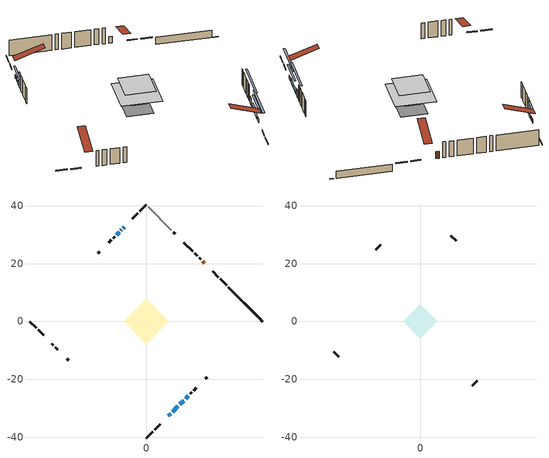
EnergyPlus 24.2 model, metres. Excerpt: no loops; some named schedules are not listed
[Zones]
conditioned space
 floor othersidecoefficients (Floor1 construction): -2.95,0 0,2.95 2.95,0 0,-2.95 z1.31
 floor adiabatic (AdiabaticFloorConstruction): -7.87,0 0,7.87 7.87,0 0,-7.87 z3.75
 floor foundation (Slab1 construction): -5.16,0 0,5.16 5.16,0 0,-5.16 z-0.98
 wall outside (RimJoist1 construction): 0,-40.31 2.22,-38.09 / -40.31,0 -38.09,-2.22 / 0,40.31 -2.22,38.09 / 27.8,12.51 25.58,14.73 z1.31:1.61
 wall outside (RimJoist2 construction): 2.88,-37.44 4.83,-35.48 / -37.44,-2.88 -35.48,-4.83 / -2.88,37.44 -4.83,35.48 / 24.92,15.39 22.97,17.35 z1.31:1.61
 wall outside (AdiabaticWallConstruction 1): 20.13,20.18 19.47,20.85 z1.31:3.34
 wall outside (AdiabaticWallConstruction): -7.67,32.64 -7.97,32.34 / -8.62,31.69 -8.76,31.56 z1.31:2.53; 7.67,-32.64 8.43,-31.89 z1.31:2.38; 9.08,-31.23 10.95,-29.36 z1.31:2.63; -9.41,30.9 -10.28,30.04 z1.31:2.23; 11.61,-28.71 12.98,-27.34 z1.31:2.28; 13.63,-26.68 14.6,-25.71 z1.31:3.39
 wall outside (Wall1 construction): 15.26,-25.06 15.76,-24.55 / -32.64,-7.67 -32.13,-8.18 / -10.93,29.38 -11.44,28.88 / 18.81,21.5 18.3,22.01 z1.31:6.19
 wall outside (Wall2 construction): 16.42,-23.89 17.34,-22.98 / -31.48,-8.84 -30.56,-9.75 / -12.1,28.22 -13.01,27.3 / 17.65,22.67 16.73,23.58 z1.31:6.19
 wall outside (Wall5 construction): 20.43,-19.88 21.04,-19.27 / -27.47,-12.85 -26.85,-13.46 / -16.1,24.21 -16.72,23.6 / 9.96,30.35 9.35,30.97 z1.31:6.19
 wall foundation (FoundationWall1 construction): 28.46,11.85,-0.98 28.46,11.85,1.31 39.02,1.29,1.31 39.02,1.29,-0.88 40.31,0,-0.88 40.31,0,-0.98
 wall othersidecoefficients (Wall3 construction): 16.07,24.24 13.05,27.26 z1.31:6.19
 wall adiabatic (Wall6 construction): 8.69,31.62 0.66,39.66 z1.31:6.19
 window (WindowConstruction 3): -7.67,32.64 -7.97,32.34 z1.31:2.53
 window (WindowConstruction 6): 7.67,-32.64 8.43,-31.89 z1.31:2.38
 window (WindowConstruction 4): -8.63,31.69 -8.76,31.56 z1.31:2.53
 window (WindowConstruction): 9.08,-31.23 10.95,-29.36 z1.31:2.63
 window (WindowConstruction 1): -9.41,30.9 -10.28,30.04 z1.31:2.22
 window (WindowConstruction 2): 11.61,-28.71 12.97,-27.34 z1.31:2.28
 window (WindowConstruction 5): 13.63,-26.68 14.6,-25.71 z1.31:3.39
 door (Door): 20.13,20.18 19.47,20.85 z1.31:3.34
 ceiling adiabatic (AdiabaticFloorConstruction): 0,-7.87 7.87,0 0,7.87 -7.87,0 z3.75
attic - vented
 floor to conditioned space (Floor2 construction Reversed): -5.94,0 0,5.94 5.94,0 0,-5.94 z6.19
 wall outside (Wall4 construction): 17.99,-22.32 19.77,-20.54 / -29.9,-10.41 -28.13,-12.19 / -13.67,26.64 -15.45,24.87 / 12.4,27.92 10.62,29.7 z1.31:6.19
 roof outside (Roof1 construction): 7.02,-33.3,6.19 1.23,-27.51,8.91 -0.3,-29.04,8.91 5.49,-34.82,6.19; -33.3,-7.02,6.19 -27.51,-1.23,8.91 -29.04,0.3,8.91 -34.82,-5.49,6.19; -7.02,33.3,6.19 -1.23,27.51,8.91 0.3,29.04,8.91 -5.49,34.82,6.19; 20.79,19.53,6.19 15,13.74,8.91 16.52,12.21,8.91 22.31,18,6.19
shading: 12.02,-28.29 4.08,-36.23 4.37,-36.52 12.31,-28.58 z7.46; 12.82,-27.5 7.22,-33.1 7.51,-33.39 13.11,-27.79 z5.27; -12.14,28.17 -7.55,32.77 -7.84,33.06 -12.43,28.46 z4.86; 13.12,-27.2 11.47,-28.85 11.76,-29.14 13.41,-27.49 z2.48; 18.19,-22.12 10.04,-30.28 10.33,-30.57 18.49,-22.41 z8.47
[Building]
Building 1: Terrain=Suburbs
[Site:Location]
Toronto City Centre_ON: Latitude {deg}=43.63; Longitude {deg}=-79.39; Time Zone {hr}=-5; Elevation {m}=77; Keep Site Location Information=Yes
[Site:GroundTemperature:Shallow]
5.01852, 3.26908, 3.12898, 3.95918, 7.29196, 10.6092, 13.4851, 15.3069, 15.4617, 13.9799, 11.1774, 7.9619
[Site:WaterMainsTemperature]
Calculation Method=Schedule; Temperature Schedule=mains temperature schedule
[Material] Roughness=Rough; Thermal Absorptance=0.9
Name | Thickness {m} | Conductivity {W/m-K} | Density {kg/m3} | Specific Heat {J/kg-K} | Solar Absorptance | Visible Absorptance
asphalt or fiberglass shingles | 0.00635 | 0.162714 | 1121.4 | 1465.45 | 0.4 | 0.4
ceiling loosefill ins | 0.169333 | 0.0480833 | 16.02 | 1046.75 | 0.7 | 0.7
ceiling stud and cavity | 0.1397 | 0.100938 | 65.682 | 1177.47 | 0.7 | 0.7
concrete 4.0 in. | 0.1016 | 1.803125 | 2242.8 | 837.4 | 0.7 | 0.7
concrete 8.0 in. | 0.2032 | 1.803125 | 2242.8 | 837.4 | 0.7 | 0.7
door material | 0.04445 | 0.053851 | 512.64 | 1214.23 | 0.7 | 0.7
exterior vertical ins | 0.0413154 | 0.029427 | 32.04 | 1214.23 | 0.7 | 0.7
floor covering | 0.0127 | 0.0433444 | 54.468 | 1339.84 | 0.6 | 0.6
floor rigid ins; rim joist rigid ins | 0.051816 | 0.029427 | 32.04 | 1214.23 | 0.7 | 0.7
floor rigid ins 1; wall rigid ins | 0.512978 | 0.029427 | 32.04 | 1214.23 | 0.7 | 0.7
floor stud and cavity | 0.1397 | 0.0805541 | 92.3553 | 1139.71 | 0.7 | 0.7
floor stud and cavity 1 | 0.1397 | 1.75129 | 37.0049 | 1207.88 | 0.7 | 0.7
furniture material conditioned space 1 | 0.1524 | 0.115458 | 640.8 | 1214.23 | 0.6 | 0.6
gypsum board | 0.0127 | 0.160291 | 801 | 837.4 | 0.6 | 0.6
gypsum board 1 | 0.0127 | 0.160291 | 801 | 837.4 | 0.7 | 0.7
osb sheathing 0.5 in. | 0.0127 | 0.115458 | 512.64 | 1214.23 | 0.7 | 0.7
osb sheathing 0.5 in. 1 | 0.0127 | 0.115458 | 512.64 | 1214.23 | 0.4 | 0.4
osb sheathing 0.75 in. | 0.01905 | 0.115458 | 512.64 | 1214.23 | 0.7 | 0.7
osb sheathing 2.0 in. | 0.0508 | 0.115458 | 512.64 | 1214.23 | 0.7 | 0.7
rim joist stud and cavity | 0.0508 | 0.0453203 | 125.044 | 1163.47 | 0.6 | 0.6
rim joist stud and cavity 1 | 0.0508 | 0.0349451 | 125.044 | 1163.47 | 0.6 | 0.6
wall stud and cavity | 0.1397 | 0.0899529 | 139.0536 | 1170.24 | 0.7 | 0.7
wall stud and cavity 1 | 0.1397 | 0.100302 | 139.0536 | 1170.24 | 0.7 | 0.7
wall stud and cavity 2 | 0.1397 | 0.0810778 | 139.0536 | 1170.24 | 0.7 | 0.7
wall stud and cavity 3 | 0.0889 | 6.1454 | 50.32683 | 1063.81 | 0.6 | 0.6
wall stud and cavity 4 | 0.1397 | 0.0896712 | 139.0536 | 1170.24 | 0.7 | 0.7
wall stud and cavity 5 | 0.1397 | 0.0897956 | 139.0536 | 1170.24 | 0.7 | 0.7
wall stud and cavity 6 | 0.0889 | 0.380278 | 52.3479 | 1209.89 | 0.7 | 0.7
wall stud and cavity 7 | 0.0889 | 0.391764 | 83.0341 | 1211.67 | 0.7 | 0.7
wood siding | 0.0254 | 0.102417 | 544.68 | 1172.36 | 0.4 | 0.4
wood siding 1 | 0.00254 | 0.102417 | 544.68 | 1172.36 | 0.4 | 0.4
wood siding 2; wood siding 3; wood siding 4 | 0.0254 | 0.102417 | 544.68 | 1172.36 | 0.7 | 0.7
[WindowMaterial:SimpleGlazingSystem]
Name | U-Factor {W/m2-K} | Solar Heat Gain Coefficient
WindowMaterial | 2.03102 | 0.54
WindowMaterial 1 | 2.18546 | 0.43
WindowMaterial 2 | 2.11562 | 0.48
WindowMaterial 3 | 2.986628 | 0.6
WindowMaterial 4 | 3.07009 | 0.35
WindowMaterial 5 | 2.26325 | 0.54
WindowMaterial 6 | 2.086665 | 0.5
[Construction]
AdiabaticFloorConstruction: floor stud and cavity 1, floor rigid ins 1, osb sheathing 0.75 in., floor covering
AdiabaticWallConstruction: wood siding 3, wall rigid ins, wall stud and cavity 6, gypsum board
AdiabaticWallConstruction 1: wood siding 4, wall rigid ins, wall stud and cavity 6, gypsum board
Door: door material
Floor1 construction: floor stud and cavity, floor rigid ins, osb sheathing 0.75 in., floor covering
Floor2 construction Reversed: gypsum board, ceiling stud and cavity, ceiling loosefill ins
FoundationWall1 construction: concrete 8.0 in., gypsum board 1
furniture construction conditioned space 1: furniture material conditioned space 1
PartitionWallConstruction: gypsum board, wall stud and cavity 7, gypsum board
RimJoist1 construction: wood siding 2, osb sheathing 2.0 in., rim joist stud and cavity
RimJoist2 construction: wood siding 2, rim joist rigid ins, osb sheathing 2.0 in., rim joist stud and cavity 1
Roof1 construction: asphalt or fiberglass shingles
Slab1 construction: concrete 4.0 in.
Wall1 construction: wood siding, osb sheathing 0.5 in., wall stud and cavity, gypsum board
Wall2 construction: wood siding, osb sheathing 0.5 in., wall stud and cavity 1, gypsum board
Wall3 construction: osb sheathing 0.5 in. 1, wall stud and cavity 2, gypsum board
Wall4 construction: wood siding 1, wall stud and cavity 3
Wall5 construction: wood siding, osb sheathing 0.5 in., wall stud and cavity 4, gypsum board
Wall6 construction: osb sheathing 0.5 in. 1, wall stud and cavity 5, gypsum board
WindowConstruction: WindowMaterial
WindowConstruction 1: WindowMaterial 1
WindowConstruction 2: WindowMaterial 2
WindowConstruction 3: WindowMaterial 3
WindowConstruction 4: WindowMaterial 4
WindowConstruction 5: WindowMaterial 5
WindowConstruction 6: WindowMaterial 6
[Zone] Multiplier=1; Part of Total Floor Area=Yes
Name | Volume {m3}
attic - vented | 31.2715
conditioned space | 450.6
[Space]
Name | Zone | Volume {m3}
attic - vented 1 | attic - vented | 31.2715
conditioned space 1 | conditioned space | 450.6
[ZoneInfiltration:EffectiveLeakageArea]
infil attic - vented 1: Zone or Space=attic - vented 1; Schedule=Always On Discrete; Effective Air Leakage Area {cm2}=2973.05; Stack Coefficient=0.000528836; Wind Coefficient=1.55375e-05
[ZoneMixing]
whole house fan mix: Zone or Space=attic - vented; Schedule=Always On Continuous; Design Flow Rate Calculation Method=Flow/Zone; Design Flow Rate {m3/s}=0; Source Zone or Space=conditioned space
[SurfaceProperty:OtherSideCoefficients]
other non-freezing space: Combined Convective/Radiative Film Coefficient {W/m2-K}=8.35; Constant Temperature Coefficient=1; External Dry-Bulb Temperature Coefficient=0; Ground Temperature Coefficient=0; Wind Speed Coefficient=0; Zone Air Temperature Coefficient=0; Constant Temperature Schedule=other non-freezing space; Previous Other Side Temperature Coefficient=0
[SurfaceProperty:ExposedFoundationPerimeter]
Slab1: Exposed Perimeter Calculation Method=TotalExposedPerimeter; Total Exposed Perimeter {m}=16.764
[InternalMass] Zone or ZoneList=conditioned space; Space or SpaceList=conditioned space 1
Name | Construction | Surface Area {m2}
furniture mass conditioned space 1 | furniture construction conditioned space 1 | 77.76
partition wall mass | PartitionWallConstruction | 194.4
[Lights]
interior lighting: Zone or ZoneList or Space or SpaceList=conditioned space 1; Schedule=interior lighting schedule; Design Level Calculation Method=LightingLevel; Lighting Level {W}=343.2; Return Air Fraction=0; Fraction Radiant=0.6; Fraction Visible=0.2; Fraction Replaceable=1
[People]
occupants: Zone or ZoneList or Space or SpaceList=conditioned space 1; Number of People Schedule=occupants schedule; Number of People Calculation Method=People; Number of People=3; Fraction Radiant=0.314171; Sensible Heat Fraction=0.56303; Activity Level Schedule=occupants activity schedule; Carbon Dioxide Generation Rate {m3/s-W}=0; Enable ASHRAE 55 Comfort Warnings=No; Mean Radiant Temperature Calculation Type=EnclosureAveraged
[ElectricEquipment] Zone or ZoneList or Space or SpaceList=conditioned space 1; Design Level Calculation Method=EquipmentLevel
Name | Schedule | Design Level {W} | Fraction Latent | Fraction Radiant | Fraction Lost
clothes dryer | clothes dryer schedule | 140.772 | 0.015 | 0.081 | 0.85
clothes washer | clothes washer schedule | 32.1985 | 0.03 | 0.162 | 0.7
cooking range | cooking range schedule | 208.969 | 0.08 | 0.432 | 0.2
dishwasher | dishwasher schedule | 66.8632 | 0.3 | 0.18 | 0.4
fridge | fridge schedule | 72.9452 | 0 | 0.6 | 0
mech vent house fan | mech vent house fan schedule | 2.69 | 0 | 0 | 1
mech vent house fan cfis | mech vent house fan cfis schedule | 0 | 0 | 0 | 0
misc plug loads | misc plug loads schedule | 494.7 | 0.045 | 0.513 | 0.1
whole house fan | Always On Discrete | 0 | 0 | 0 | 1
[OtherEquipment] Zone or ZoneList or Space or SpaceList=conditioned space 1; Design Level Calculation Method=EquipmentLevel
Name | Fuel Type | Schedule | Design Level {W} | Fraction Latent | Fraction Radiant | Fraction Lost
clothes dryer 1 | Electricity | clothes dryer schedule | 0 | 0.015 | 0.081 | 0.85
cooking range 1 | Electricity | cooking range schedule | 0 | 0.08 | 0.432 | 0.2
general water use latent | None | general water use schedule | 59.3978 | 1 | 0 | 0
general water use sensible | None | general water use schedule | -58.539 | 0 | 0.6 | 0
mech vent house fan latent load | None | Always On Discrete | 0 | 1 | 0 | 0
mech vent house fan sensible load | None | Always On Discrete | 0 | 0 | 0 | 0
water heater energy adjustment1 | NaturalGas | Always On Discrete | 0.01 | 0 | 0 | 1
[ZoneInfiltration:DesignFlowRate] Zone or ZoneList or Space or SpaceList=conditioned space 1; Schedule=Always On Discrete; Design Flow Rate Calculation Method=Flow/Zone; Design Flow Rate {m3/s}=0
infil flow; natural vent flow; whole house fan flow
[Foundation:Kiva]
Foundation Kiva 1: Initial Indoor Air Temperature {C}=18; Wall Height Above Grade {m}=1.31; Wall Depth Below Slab {m}=0.2032; Custom Block Material Name 1=exterior vertical ins; Custom Block Depth 1 {m}=2.28999; Custom Block X Position 1 {m}=0.2159; Custom Block Z Position 1 {m}=0
[Foundation:Kiva:Settings]
Soil Conductivity {W/m-K}=0.849921; Soil Density {kg/m3}=1842.3; Soil Specific Heat {J/kg-K}=418.7; Ground Solar Absorptivity=0.9; Ground Thermal Absorptivity=0.9; Ground Surface Roughness {m}=0.03; Far-Field Width {m}=40; Deep-Ground Boundary Condition=ZeroFlux; Deep-Ground Depth {m}=40; Minimum Cell Dimension {m}=0.2; Maximum Cell Growth Coefficient=3; Simulation Timestep=Timestep
[Exterior:Lights]
exterior lighting: Schedule=exterior lighting schedule; Design Level {W}=75.6
[Schedule:Constant]
Name | Hourly Value
Always On Continuous; mech vent house fan schedule; mech vent house fan cfis schedule; Always On Discrete | 1
other non-freezing space; fridge schedule | 0
occupants activity schedule | 117.228
[Schedule:Week:Daily]
interior lighting schedule Week Rule - Jan1-Jan27: interior lighting schedule day, interior lighting schedule day, interior lighting schedule day, interior lighting schedule day, interior lighting schedule day, interior lighting schedule day, interior lighting schedule day, interior lighting schedule default day, interior lighting schedule default day, interior lighting schedule default day, interior lighting schedule default day, interior lighting schedule default day
interior lighting schedule Week Rule - Jan28-Feb3: interior lighting schedule day, interior lighting schedule day, interior lighting schedule day, interior lighting schedule day, interior lighting schedule day 1, interior lighting schedule day 1, interior lighting schedule day 1, interior lighting schedule default day, interior lighting schedule default day, interior lighting schedule default day, interior lighting schedule default day, interior lighting schedule default day
interior lighting schedule Week Rule - Feb4-Feb24: interior lighting schedule day 1, interior lighting schedule day 1, interior lighting schedule day 1, interior lighting schedule day 1, interior lighting schedule day 1, interior lighting schedule day 1, interior lighting schedule day 1, interior lighting schedule default day, interior lighting schedule default day, interior lighting schedule default day, interior lighting schedule default day, interior lighting schedule default day
interior lighting schedule Week Rule - Feb25-Mar3: interior lighting schedule day 1, interior lighting schedule day 1, interior lighting schedule day 1, interior lighting schedule day 1, interior lighting schedule day 2, interior lighting schedule day 2, interior lighting schedule day 2, interior lighting schedule default day, interior lighting schedule default day, interior lighting schedule default day, interior lighting schedule default day, interior lighting schedule default day
interior lighting schedule Week Rule - Mar4-Mar31: interior lighting schedule day 2, interior lighting schedule day 2, interior lighting schedule day 2, interior lighting schedule day 2, interior lighting schedule day 2, interior lighting schedule day 2, interior lighting schedule day 2, interior lighting schedule default day, interior lighting schedule default day, interior lighting schedule default day, interior lighting schedule default day, interior lighting schedule default day
interior lighting schedule Week Rule - Apr1-Apr28: interior lighting schedule day 3, interior lighting schedule day 3, interior lighting schedule day 3, interior lighting schedule day 3, interior lighting schedule day 3, interior lighting schedule day 3, interior lighting schedule day 3, interior lighting schedule default day, interior lighting schedule default day, interior lighting schedule default day, interior lighting schedule default day, interior lighting schedule default day
interior lighting schedule Week Rule - Apr29-May5: interior lighting schedule day 3, interior lighting schedule day 3, interior lighting schedule day 4, interior lighting schedule day 4, interior lighting schedule day 4, interior lighting schedule day 4, interior lighting schedule day 4, interior lighting schedule default day, interior lighting schedule default day, interior lighting schedule default day, interior lighting schedule default day, interior lighting schedule default day
interior lighting schedule Week Rule - May6-May26: interior lighting schedule day 4, interior lighting schedule day 4, interior lighting schedule day 4, interior lighting schedule day 4, interior lighting schedule day 4, interior lighting schedule day 4, interior lighting schedule day 4, interior lighting schedule default day, interior lighting schedule default day, interior lighting schedule default day, interior lighting schedule default day, interior lighting schedule default day
interior lighting schedule Week Rule - May27-Jun2: interior lighting schedule day 4, interior lighting schedule day 4, interior lighting schedule day 4, interior lighting schedule day 4, interior lighting schedule day 4, interior lighting schedule day 5, interior lighting schedule day 5, interior lighting schedule default day, interior lighting schedule default day, interior lighting schedule default day, interior lighting schedule default day, interior lighting schedule default day
interior lighting schedule Week Rule - Jun3-Jun30: interior lighting schedule day 5, interior lighting schedule day 5, interior lighting schedule day 5, interior lighting schedule day 5, interior lighting schedule day 5, interior lighting schedule day 5, interior lighting schedule day 5, interior lighting schedule default day, interior lighting schedule default day, interior lighting schedule default day, interior lighting schedule default day, interior lighting schedule default day
interior lighting schedule Week Rule - Jul1-Jul28: interior lighting schedule day 6, interior lighting schedule day 6, interior lighting schedule day 6, interior lighting schedule day 6, interior lighting schedule day 6, interior lighting schedule day 6, interior lighting schedule day 6, interior lighting schedule default day, interior lighting schedule default day, interior lighting schedule default day, interior lighting schedule default day, interior lighting schedule default day
interior lighting schedule Week Rule - Jul29-Aug4: interior lighting schedule day 6, interior lighting schedule day 6, interior lighting schedule day 6, interior lighting schedule day 7, interior lighting schedule day 7, interior lighting schedule day 7, interior lighting schedule day 7, interior lighting schedule default day, interior lighting schedule default day, interior lighting schedule default day, interior lighting schedule default day, interior lighting schedule default day
interior lighting schedule Week Rule - Aug5-Aug25: interior lighting schedule day 7, interior lighting schedule day 7, interior lighting schedule day 7, interior lighting schedule day 7, interior lighting schedule day 7, interior lighting schedule day 7, interior lighting schedule day 7, interior lighting schedule default day, interior lighting schedule default day, interior lighting schedule default day, interior lighting schedule default day, interior lighting schedule default day
interior lighting schedule Week Rule - Aug26-Sep1: interior lighting schedule day 7, interior lighting schedule day 7, interior lighting schedule day 7, interior lighting schedule day 7, interior lighting schedule day 7, interior lighting schedule day 7, interior lighting schedule day 8, interior lighting schedule default day, interior lighting schedule default day, interior lighting schedule default day, interior lighting schedule default day, interior lighting schedule default day
interior lighting schedule Week Rule - Sep2-Sep29: interior lighting schedule day 8, interior lighting schedule day 8, interior lighting schedule day 8, interior lighting schedule day 8, interior lighting schedule day 8, interior lighting schedule day 8, interior lighting schedule day 8, interior lighting schedule default day, interior lighting schedule default day, interior lighting schedule default day, interior lighting schedule default day, interior lighting schedule default day
interior lighting schedule Week Rule - Sep30-Oct6: interior lighting schedule day 8, interior lighting schedule day 9, interior lighting schedule day 9, interior lighting schedule day 9, interior lighting schedule day 9, interior lighting schedule day 9, interior lighting schedule day 9, interior lighting schedule default day, interior lighting schedule default day, interior lighting schedule default day, interior lighting schedule default day, interior lighting schedule default day
interior lighting schedule Week Rule - Oct7-Oct27: interior lighting schedule day 9, interior lighting schedule day 9, interior lighting schedule day 9, interior lighting schedule day 9, interior lighting schedule day 9, interior lighting schedule day 9, interior lighting schedule day 9, interior lighting schedule default day, interior lighting schedule default day, interior lighting schedule default day, interior lighting schedule default day, interior lighting schedule default day
interior lighting schedule Week Rule - Oct28-Nov3: interior lighting schedule day 9, interior lighting schedule day 9, interior lighting schedule day 9, interior lighting schedule day 9, interior lighting schedule day 10, interior lighting schedule day 10, interior lighting schedule day 10, interior lighting schedule default day, interior lighting schedule default day, interior lighting schedule default day, interior lighting schedule default day, interior lighting schedule default day
interior lighting schedule Week Rule - Nov4-Nov24: interior lighting schedule day 10, interior lighting schedule day 10, interior lighting schedule day 10, interior lighting schedule day 10, interior lighting schedule day 10, interior lighting schedule day 10, interior lighting schedule day 10, interior lighting schedule default day, interior lighting schedule default day, interior lighting schedule default day, interior lighting schedule default day, interior lighting schedule default day
interior lighting schedule Week Rule - Nov25-Dec1: interior lighting schedule day 10, interior lighting schedule day 10, interior lighting schedule day 10, interior lighting schedule day 10, interior lighting schedule day 10, interior lighting schedule day 10, interior lighting schedule day 11, interior lighting schedule default day, interior lighting schedule default day, interior lighting schedule default day, interior lighting schedule default day, interior lighting schedule default day
interior lighting schedule Week Rule - Dec2-Dec31: interior lighting schedule day 11, interior lighting schedule day 11, interior lighting schedule day 11, interior lighting schedule day 11, interior lighting schedule day 11, interior lighting schedule day 11, interior lighting schedule day 11, interior lighting schedule default day, interior lighting schedule default day, interior lighting schedule default day, interior lighting schedule default day, interior lighting schedule default day
occupants schedule Week Rule - Jan1-Dec31: occupants schedule day, occupants schedule day, occupants schedule day, occupants schedule day, occupants schedule day, occupants schedule day, occupants schedule day, occupants schedule default day, occupants schedule default day, occupants schedule default day, occupants schedule default day, occupants schedule default day
clothes dryer schedule Week Rule - Jan1-Dec31: clothes dryer schedule day, clothes dryer schedule day, clothes dryer schedule day, clothes dryer schedule day, clothes dryer schedule day, clothes dryer schedule day, clothes dryer schedule day, clothes dryer schedule default day, clothes dryer schedule default day, clothes dryer schedule default day, clothes dryer schedule default day, clothes dryer schedule default day
clothes washer schedule Week Rule - Jan1-Dec31: clothes washer schedule day, clothes washer schedule day, clothes washer schedule day, clothes washer schedule day, clothes washer schedule day, clothes washer schedule day, clothes washer schedule day, clothes washer schedule default day, clothes washer schedule default day, clothes washer schedule default day, clothes washer schedule default day, clothes washer schedule default day
cooking range schedule Week Rule - Jan1-Dec31: cooking range schedule day, cooking range schedule day, cooking range schedule day, cooking range schedule day, cooking range schedule day, cooking range schedule day, cooking range schedule day, cooking range schedule default day, cooking range schedule default day, cooking range schedule default day, cooking range schedule default day, cooking range schedule default day
dishwasher schedule Week Rule - Jan1-Dec31: dishwasher schedule day, dishwasher schedule day, dishwasher schedule day, dishwasher schedule day, dishwasher schedule day, dishwasher schedule day, dishwasher schedule day, dishwasher schedule default day, dishwasher schedule default day, dishwasher schedule default day, dishwasher schedule default day, dishwasher schedule default day
misc plug loads schedule Week Rule - Jan1-Dec31: misc plug loads schedule day, misc plug loads schedule day, misc plug loads schedule day, misc plug loads schedule day, misc plug loads schedule day, misc plug loads schedule day, misc plug loads schedule day, misc plug loads schedule default day, misc plug loads schedule default day, misc plug loads schedule default day, misc plug loads schedule default day, misc plug loads schedule default day
general water use schedule Week Rule - Jan1-Dec31: general water use schedule day, general water use schedule day, general water use schedule day, general water use schedule day, general water use schedule day, general water use schedule day, general water use schedule day, general water use schedule default day, general water use schedule default day, general water use schedule default day, general water use schedule default day, general water use schedule default day
exterior lighting schedule Week Rule - Jan1-Jan27: exterior lighting schedule day, exterior lighting schedule day, exterior lighting schedule day, exterior lighting schedule day, exterior lighting schedule day, exterior lighting schedule day, exterior lighting schedule day, exterior lighting schedule default day, exterior lighting schedule default day, exterior lighting schedule default day, exterior lighting schedule default day, exterior lighting schedule default day
exterior lighting schedule Week Rule - Jan28-Feb3: exterior lighting schedule day, exterior lighting schedule day, exterior lighting schedule day, exterior lighting schedule day, exterior lighting schedule day 1, exterior lighting schedule day 1, exterior lighting schedule day 1, exterior lighting schedule default day, exterior lighting schedule default day, exterior lighting schedule default day, exterior lighting schedule default day, exterior lighting schedule default day
exterior lighting schedule Week Rule - Feb4-Feb24: exterior lighting schedule day 1, exterior lighting schedule day 1, exterior lighting schedule day 1, exterior lighting schedule day 1, exterior lighting schedule day 1, exterior lighting schedule day 1, exterior lighting schedule day 1, exterior lighting schedule default day, exterior lighting schedule default day, exterior lighting schedule default day, exterior lighting schedule default day, exterior lighting schedule default day
exterior lighting schedule Week Rule - Feb25-Mar3: exterior lighting schedule day 1, exterior lighting schedule day 1, exterior lighting schedule day 1, exterior lighting schedule day 1, exterior lighting schedule day 2, exterior lighting schedule day 2, exterior lighting schedule day 2, exterior lighting schedule default day, exterior lighting schedule default day, exterior lighting schedule default day, exterior lighting schedule default day, exterior lighting schedule default day
exterior lighting schedule Week Rule - Mar4-Mar31: exterior lighting schedule day 2, exterior lighting schedule day 2, exterior lighting schedule day 2, exterior lighting schedule day 2, exterior lighting schedule day 2, exterior lighting schedule day 2, exterior lighting schedule day 2, exterior lighting schedule default day, exterior lighting schedule default day, exterior lighting schedule default day, exterior lighting schedule default day, exterior lighting schedule default day
exterior lighting schedule Week Rule - Apr1-Apr28: exterior lighting schedule day 3, exterior lighting schedule day 3, exterior lighting schedule day 3, exterior lighting schedule day 3, exterior lighting schedule day 3, exterior lighting schedule day 3, exterior lighting schedule day 3, exterior lighting schedule default day, exterior lighting schedule default day, exterior lighting schedule default day, exterior lighting schedule default day, exterior lighting schedule default day
exterior lighting schedule Week Rule - Apr29-May5: exterior lighting schedule day 3, exterior lighting schedule day 3, exterior lighting schedule day 4, exterior lighting schedule day 4, exterior lighting schedule day 4, exterior lighting schedule day 4, exterior lighting schedule day 4, exterior lighting schedule default day, exterior lighting schedule default day, exterior lighting schedule default day, exterior lighting schedule default day, exterior lighting schedule default day
exterior lighting schedule Week Rule - May6-May26: exterior lighting schedule day 4, exterior lighting schedule day 4, exterior lighting schedule day 4, exterior lighting schedule day 4, exterior lighting schedule day 4, exterior lighting schedule day 4, exterior lighting schedule day 4, exterior lighting schedule default day, exterior lighting schedule default day, exterior lighting schedule default day, exterior lighting schedule default day, exterior lighting schedule default day
exterior lighting schedule Week Rule - May27-Jun2: exterior lighting schedule day 4, exterior lighting schedule day 4, exterior lighting schedule day 4, exterior lighting schedule day 4, exterior lighting schedule day 4, exterior lighting schedule day 5, exterior lighting schedule day 5, exterior lighting schedule default day, exterior lighting schedule default day, exterior lighting schedule default day, exterior lighting schedule default day, exterior lighting schedule default day
exterior lighting schedule Week Rule - Jun3-Jun30: exterior lighting schedule day 5, exterior lighting schedule day 5, exterior lighting schedule day 5, exterior lighting schedule day 5, exterior lighting schedule day 5, exterior lighting schedule day 5, exterior lighting schedule day 5, exterior lighting schedule default day, exterior lighting schedule default day, exterior lighting schedule default day, exterior lighting schedule default day, exterior lighting schedule default day
exterior lighting schedule Week Rule - Jul1-Jul28: exterior lighting schedule day 6, exterior lighting schedule day 6, exterior lighting schedule day 6, exterior lighting schedule day 6, exterior lighting schedule day 6, exterior lighting schedule day 6, exterior lighting schedule day 6, exterior lighting schedule default day, exterior lighting schedule default day, exterior lighting schedule default day, exterior lighting schedule default day, exterior lighting schedule default day
exterior lighting schedule Week Rule - Jul29-Aug4: exterior lighting schedule day 6, exterior lighting schedule day 6, exterior lighting schedule day 6, exterior lighting schedule day 7, exterior lighting schedule day 7, exterior lighting schedule day 7, exterior lighting schedule day 7, exterior lighting schedule default day, exterior lighting schedule default day, exterior lighting schedule default day, exterior lighting schedule default day, exterior lighting schedule default day
exterior lighting schedule Week Rule - Aug5-Aug25: exterior lighting schedule day 7, exterior lighting schedule day 7, exterior lighting schedule day 7, exterior lighting schedule day 7, exterior lighting schedule day 7, exterior lighting schedule day 7, exterior lighting schedule day 7, exterior lighting schedule default day, exterior lighting schedule default day, exterior lighting schedule default day, exterior lighting schedule default day, exterior lighting schedule default day
exterior lighting schedule Week Rule - Aug26-Sep1: exterior lighting schedule day 7, exterior lighting schedule day 7, exterior lighting schedule day 7, exterior lighting schedule day 7, exterior lighting schedule day 7, exterior lighting schedule day 7, exterior lighting schedule day 8, exterior lighting schedule default day, exterior lighting schedule default day, exterior lighting schedule default day, exterior lighting schedule default day, exterior lighting schedule default day
exterior lighting schedule Week Rule - Sep2-Sep29: exterior lighting schedule day 8, exterior lighting schedule day 8, exterior lighting schedule day 8, exterior lighting schedule day 8, exterior lighting schedule day 8, exterior lighting schedule day 8, exterior lighting schedule day 8, exterior lighting schedule default day, exterior lighting schedule default day, exterior lighting schedule default day, exterior lighting schedule default day, exterior lighting schedule default day
exterior lighting schedule Week Rule - Sep30-Oct6: exterior lighting schedule day 8, exterior lighting schedule day 9, exterior lighting schedule day 9, exterior lighting schedule day 9, exterior lighting schedule day 9, exterior lighting schedule day 9, exterior lighting schedule day 9, exterior lighting schedule default day, exterior lighting schedule default day, exterior lighting schedule default day, exterior lighting schedule default day, exterior lighting schedule default day
exterior lighting schedule Week Rule - Oct7-Oct27: exterior lighting schedule day 9, exterior lighting schedule day 9, exterior lighting schedule day 9, exterior lighting schedule day 9, exterior lighting schedule day 9, exterior lighting schedule day 9, exterior lighting schedule day 9, exterior lighting schedule default day, exterior lighting schedule default day, exterior lighting schedule default day, exterior lighting schedule default day, exterior lighting schedule default day
exterior lighting schedule Week Rule - Oct28-Nov3: exterior lighting schedule day 9, exterior lighting schedule day 9, exterior lighting schedule day 9, exterior lighting schedule day 9, exterior lighting schedule day 10, exterior lighting schedule day 10, exterior lighting schedule day 10, exterior lighting schedule default day, exterior lighting schedule default day, exterior lighting schedule default day, exterior lighting schedule default day, exterior lighting schedule default day
exterior lighting schedule Week Rule - Nov4-Nov24: exterior lighting schedule day 10, exterior lighting schedule day 10, exterior lighting schedule day 10, exterior lighting schedule day 10, exterior lighting schedule day 10, exterior lighting schedule day 10, exterior lighting schedule day 10, exterior lighting schedule default day, exterior lighting schedule default day, exterior lighting schedule default day, exterior lighting schedule default day, exterior lighting schedule default day
exterior lighting schedule Week Rule - Nov25-Dec1: exterior lighting schedule day 10, exterior lighting schedule day 10, exterior lighting schedule day 10, exterior lighting schedule day 10, exterior lighting schedule day 10, exterior lighting schedule day 10, exterior lighting schedule day 11, exterior lighting schedule default day, exterior lighting schedule default day, exterior lighting schedule default day, exterior lighting schedule default day, exterior lighting schedule default day
exterior lighting schedule Week Rule - Dec2-Dec31: exterior lighting schedule day 11, exterior lighting schedule day 11, exterior lighting schedule day 11, exterior lighting schedule day 11, exterior lighting schedule day 11, exterior lighting schedule day 11, exterior lighting schedule day 11, exterior lighting schedule default day, exterior lighting schedule default day, exterior lighting schedule default day, exterior lighting schedule default day, exterior lighting schedule default day
[Schedule:Year]
interior lighting schedule: interior lighting schedule Week Rule - Jan1-Jan27, 1, 1, 1, 27, interior lighting schedule Week Rule - Jan28-Feb3, 1, 28, 2, 3, interior lighting schedule Week Rule - Feb4-Feb24, 2, 4, 2, 24, interior lighting schedule Week Rule - Feb25-Mar3, 2, 25, 3, 3, interior lighting schedule Week Rule - Mar4-Mar31, 3, 4, 3, 31, interior lighting schedule Week Rule - Apr1-Apr28, 4, 1, 4, 28, interior lighting schedule Week Rule - Apr29-May5, 4, 29, 5, 5, interior lighting schedule Week Rule - May6-May26, 5, 6, 5, 26, interior lighting schedule Week Rule - May27-Jun2, 5, 27, 6, 2, interior lighting schedule Week Rule - Jun3-Jun30, 6, 3, 6, 30, interior lighting schedule Week Rule - Jul1-Jul28, 7, 1, 7, 28, interior lighting schedule Week Rule - Jul29-Aug4, 7, 29, 8, 4, interior lighting schedule Week Rule - Aug5-Aug25, 8, 5, 8, 25, interior lighting schedule Week Rule - Aug26-Sep1, 8, 26, 9, 1, interior lighting schedule Week Rule - Sep2-Sep29, 9, 2, 9, 29, interior lighting schedule Week Rule - Sep30-Oct6, 9, 30, 10, 6, interior lighting schedule Week Rule - Oct7-Oct27, 10, 7, 10, 27, interior lighting schedule Week Rule - Oct28-Nov3, 10, 28, 11, 3, interior lighting schedule Week Rule - Nov4-Nov24, 11, 4, 11, 24, interior lighting schedule Week Rule - Nov25-Dec1, 11, 25, 12, 1, interior lighting schedule Week Rule - Dec2-Dec31, 12, 2, 12, 31
occupants schedule: occupants schedule Week Rule - Jan1-Dec31, 1, 1, 12, 31
clothes dryer schedule: clothes dryer schedule Week Rule - Jan1-Dec31, 1, 1, 12, 31
clothes washer schedule: clothes washer schedule Week Rule - Jan1-Dec31, 1, 1, 12, 31
cooking range schedule: cooking range schedule Week Rule - Jan1-Dec31, 1, 1, 12, 31
dishwasher schedule: dishwasher schedule Week Rule - Jan1-Dec31, 1, 1, 12, 31
misc plug loads schedule: misc plug loads schedule Week Rule - Jan1-Dec31, 1, 1, 12, 31
general water use schedule: general water use schedule Week Rule - Jan1-Dec31, 1, 1, 12, 31
exterior lighting schedule: exterior lighting schedule Week Rule - Jan1-Jan27, 1, 1, 1, 27, exterior lighting schedule Week Rule - Jan28-Feb3, 1, 28, 2, 3, exterior lighting schedule Week Rule - Feb4-Feb24, 2, 4, 2, 24, exterior lighting schedule Week Rule - Feb25-Mar3, 2, 25, 3, 3, exterior lighting schedule Week Rule - Mar4-Mar31, 3, 4, 3, 31, exterior lighting schedule Week Rule - Apr1-Apr28, 4, 1, 4, 28, exterior lighting schedule Week Rule - Apr29-May5, 4, 29, 5, 5, exterior lighting schedule Week Rule - May6-May26, 5, 6, 5, 26, exterior lighting schedule Week Rule - May27-Jun2, 5, 27, 6, 2, exterior lighting schedule Week Rule - Jun3-Jun30, 6, 3, 6, 30, exterior lighting schedule Week Rule - Jul1-Jul28, 7, 1, 7, 28, exterior lighting schedule Week Rule - Jul29-Aug4, 7, 29, 8, 4, exterior lighting schedule Week Rule - Aug5-Aug25, 8, 5, 8, 25, exterior lighting schedule Week Rule - Aug26-Sep1, 8, 26, 9, 1, exterior lighting schedule Week Rule - Sep2-Sep29, 9, 2, 9, 29, exterior lighting schedule Week Rule - Sep30-Oct6, 9, 30, 10, 6, exterior lighting schedule Week Rule - Oct7-Oct27, 10, 7, 10, 27, exterior lighting schedule Week Rule - Oct28-Nov3, 10, 28, 11, 3, exterior lighting schedule Week Rule - Nov4-Nov24, 11, 4, 11, 24, exterior lighting schedule Week Rule - Nov25-Dec1, 11, 25, 12, 1, exterior lighting schedule Week Rule - Dec2-Dec31, 12, 2, 12, 31
[Schedule:Compact]
mains temperature schedule: Through: 01/01, For: AllDays, Until: 24:00, 8.80333, Through: 01/02, For: AllDays, Until: 24:00, 8.74333, Through: 01/03, For: AllDays, Until: 24:00, 8.68389, Through: 01/04, For: AllDays, Until: 24:00, 8.62611, Through: 01/05, For: AllDays, Until: 24:00, 8.56944, Through: 01/06, For: AllDays, Until: 24:00, 8.51389, Through: 01/07, For: AllDays, Until: 24:00, 8.45944, Through: 01/08, For: AllDays, Until: 24:00, 8.40611, Through: 01/09, For: AllDays, Until: 24:00, 8.35389, Through: 01/10, For: AllDays, Until: 24:00, 8.30278, Through: 01/11, For: AllDays, Until: 24:00, 8.25333, Through: 01/12, For: AllDays, Until: 24:00, 8.205, Through: 01/13, For: AllDays, Until: 24:00, 8.15778, Through: 01/14, For: AllDays, Until: 24:00, 8.11222, Through: 01/15, For: AllDays, Until: 24:00, 8.06778, Through: 01/16, For: AllDays, Until: 24:00, 8.02444, Through: 01/17, For: AllDays, Until: 24:00, 7.98222, Through: 01/18, For: AllDays, Until: 24:00, 7.94167, Through: 01/19, For: AllDays, Until: 24:00, 7.90222, Through: 01/20, For: AllDays, Until: 24:00, 7.86444, Through: 01/21, For: AllDays, Until: 24:00, 7.82778, Through: 01/22, For: AllDays, Until: 24:00, 7.79278, Through: 01/23, For: AllDays, Until: 24:00, 7.75889, Through: 01/24, For: AllDays, Until: 24:00, 7.72667, Through: 01/25, For: AllDays, Until: 24:00, 7.69556, Through: 01/26, For: AllDays, Until: 24:00, 7.66611, Through: 01/27, For: AllDays, Until: 24:00, 7.63778, Through: 01/28, For: AllDays, Until: 24:00, 7.61111, Through: 01/29, For: AllDays, Until: 24:00, 7.58556, Through: 01/30, For: AllDays, Until: 24:00, 7.56167, Through: 01/31, For: AllDays, Until: 24:00, 7.53944, Through: 02/01, For: AllDays, Until: 24:00, 7.51833, Through: 02/02, For: AllDays, Until: 24:00, 7.49889, Through: 02/03, For: AllDays, Until: 24:00, 7.48111, Through: 02/04, For: AllDays, Until: 24:00, 7.46444, Through: 02/05, For: AllDays, Until: 24:00, 7.44944, Through: 02/06, For: AllDays, Until: 24:00, 7.43556, Through: 02/07, For: AllDays, Until: 24:00, 7.42333, Through: 02/08, For: AllDays, Until: 24:00, 7.41278, Through: 02/09, For: AllDays, Until: 24:00, 7.40389, Through: 02/10, For: AllDays, Until: 24:00, 7.39611, Through: 02/11, For: AllDays, Until: 24:00, 7.39, Through: 02/12, For: AllDays, Until: 24:00, 7.38556, Through: 02/13, For: AllDays, Until: 24:00, 7.38222, Through: 02/14, For: AllDays, Until: 24:00, 7.38056, Through: 02/15, For: AllDays, Until: 24:00, 7.38056, Through: 02/16, For: AllDays, Until: 24:00, 7.38222, Through: 02/17, For: AllDays, Until: 24:00, 7.385, Through: 02/18, For: AllDays, Until: 24:00, 7.38944, Through: 02/19, For: AllDays, Until: 24:00, 7.395, Through: 02/20, For: AllDays, Until: 24:00, 7.40278, Through: 02/21, For: AllDays, Until: 24:00, 7.41167, Through: 02/22, For: AllDays, Until: 24:00, 7.42222, Through: 02/23, For: AllDays, Until: 24:00, 7.43389, Through: 02/24, For: AllDays, Until: 24:00, 7.44722, Through: 02/25, For: AllDays, Until: 24:00, 7.46222, Through: 02/26, For: AllDays, Until: 24:00, 7.47833, Through: 02/27, For: AllDays, Until: 24:00, 7.49611, Through: 02/28, For: AllDays, Until: 24:00, 7.51556, Through: 03/01, For: AllDays, Until: 24:00, 7.53667, Through: 03/02, For: AllDays, Until: 24:00, 7.55889, Through: 03/03, For: AllDays, Until: 24:00, 7.58222, Through: 03/04, For: AllDays, Until: 24:00, 7.60722, Through: 03/05, For: AllDays, Until: 24:00, 7.63389, Through: 03/06, For: AllDays, Until: 24:00, 7.66222, Through: 03/07, For: AllDays, Until: 24:00, 7.69111, Through: 03/08, For: AllDays, Until: 24:00, 7.72222, Through: 03/09, For: AllDays, Until: 24:00, 7.75444, Through: 03/10, For: AllDays, Until: 24:00, 7.78778, Through: 03/11, For: AllDays, Until: 24:00, 7.82278, Through: 03/12, For: AllDays, Until: 24:00, 7.85944, Through: 03/13, For: AllDays, Until: 24:00, 7.89722, Through: 03/14, For: AllDays, Until: 24:00, 7.93611, Through: 03/15, For: AllDays, Until: 24:00, 7.97667, Through: 03/16, For: AllDays, Until: 24:00, 8.01833, Through: 03/17, For: AllDays, Until: 24:00, 8.06167, Through: 03/18, For: AllDays, Until: 24:00, 8.10611, Through: 03/19, For: AllDays, Until: 24:00, 8.15167, Through: 03/20, For: AllDays, Until: 24:00, 8.19833, Through: 03/21, For: AllDays, Until: 24:00, 8.24667, Through: 03/22, For: AllDays, Until: 24:00, 8.29611, Through: 03/23, For: AllDays, Until: 24:00, 8.34667, Through: 03/24, For: AllDays, Until: 24:00, 8.39889, Through: 03/25, For: AllDays, Until: 24:00, 8.45167, Through: 03/26, For: AllDays, Until: 24:00, 8.50611, Through: 03/27, For: AllDays, Until: 24:00, 8.56167, Through: 03/28, For: AllDays, Until: 24:00, 8.61833, Through: 03/29, For: AllDays, Until: 24:00, 8.67611, Through: 03/30, For: AllDays, Until: 24:00, 8.735, Through: 03/31, For: AllDays, Until: 24:00, 8.795, Through: 04/01, For: AllDays, Until: 24:00, 8.85611, Through: 04/02, For: AllDays, Until: 24:00, 8.91833, Through: 04/03, For: AllDays, Until: 24:00, 8.98167, Through: 04/04, For: AllDays, Until: 24:00, 9.04556, Through: 04/05, For: AllDays, Until: 24:00, 9.11111, Through: 04/06, For: AllDays, Until: 24:00, 9.17722, Through: 04/07, For: AllDays, Until: 24:00, 9.24444, Through: 04/08, For: AllDays, Until: 24:00, 9.31222, Through: 04/09, For: AllDays, Until: 24:00, 9.38167, Through: 04/10, For: AllDays, Until: 24:00, 9.45167, Through: 04/11, For: AllDays, Until: 24:00, 9.52222, Through: 04/12, For: AllDays, Until: 24:00, 9.59444, Through: 04/13, For: AllDays, Until: 24:00, 9.66667, Through: 04/14, For: AllDays, Until: 24:00, 9.74, Through: 04/15, For: AllDays, Until: 24:00, 9.81444, Through: 04/16, For: AllDays, Until: 24:00, 9.88944, Through: 04/17, For: AllDays, Until: 24:00, 9.96556, Through: 04/18, For: AllDays, Until: 24:00, 10.0417, Through: 04/19, For: AllDays, Until: 24:00, 10.1189, Through: 04/20, For: AllDays, Until: 24:00, 10.1972, Through: 04/21, For: AllDays, Until: 24:00, 10.2756, Through: 04/22, For: AllDays, Until: 24:00, 10.355, Through: 04/23, For: AllDays, Until: 24:00, 10.435, Through: 04/24, For: AllDays, Until: 24:00, 10.515, Through: 04/25, For: AllDays, Until: 24:00, 10.5961, Through: 04/26, For: AllDays, Until: 24:00, 10.6778, Through: 04/27, For: AllDays, Until: 24:00, 10.76, Through: 04/28, For: AllDays, Until: 24:00, 10.8428, Through: 04/29, For: AllDays, Until: 24:00, 10.9261, Through: 04/30, For: AllDays, Until: 24:00, 11.0094, Through: 05/01, For: AllDays, Until: 24:00, 11.0933, Through: 05/02, For: AllDays, Until: 24:00, 11.1778, Through: 05/03, For: AllDays, Until: 24:00, 11.2628, Through: 05/04, For: AllDays, Until: 24:00, 11.3478, Through: 05/05, For: AllDays, Until: 24:00, 11.4333, Through: 05/06, For: AllDays, Until: 24:00, 11.5189, Through: 05/07, For: AllDays, Until: 24:00, 11.605, Through: 05/08, For: AllDays, Until: 24:00, 11.6917, Through: 05/09, For: AllDays, Until: 24:00, 11.7778, Through: 05/10, For: AllDays, Until: 24:00, 11.865, Through: 05/11, For: AllDays, Until: 24:00, 11.9517, Through: 05/12, For: AllDays, Until: 24:00, 12.0389, Through: 05/13, For: AllDays, Until: 24:00, 12.1261, Through: 05/14, For: AllDays, Until: 24:00, 12.2133, Through: 05/15, For: AllDays, Until: 24:00, 12.3006, Through: 05/16, For: AllDays, Until: 24:00, 12.3883, Through: 05/17, For: AllDays, Until: 24:00, 12.4756, Through: 05/18, For: AllDays, Until: 24:00, 12.5628, Through: 05/19, For: AllDays, Until: 24:00, 12.6506, Through: 05/20, For: AllDays, Until: 24:00, 12.7378, Through: 05/21, For: AllDays, Until: 24:00, 12.825, Through: 05/22, For: AllDays, Until: 24:00, 12.9122, Through: 05/23, For: AllDays, Until: 24:00, 12.9994, Through: 05/24, For: AllDays, Until: 24:00, 13.0861, Through: 05/25, For: AllDays, Until: 24:00, 13.1728, Through: 05/26, For: AllDays, Until: 24:00, 13.2594, Through: 05/27, For: AllDays, Until: 24:00, 13.3456, Through: 05/28, For: AllDays, Until: 24:00, 13.4317, Through: 05/29, For: AllDays, Until: 24:00, 13.5172, Through: 05/30, For: AllDays, Until: 24:00, 13.6028, Through: 05/31, For: AllDays, Until: 24:00, 13.6878, Through: 06/01, For: AllDays, Until: 24:00, 13.7722, Through: 06/02, For: AllDays, Until: 24:00, 13.8567, Through: 06/03, For: AllDays, Until: 24:00, 13.9406, Through: 06/04, For: AllDays, Until: 24:00, 14.0239, Through: 06/05, For: AllDays, Until: 24:00, 14.1067, Through: 06/06, For: AllDays, Until: 24:00, 14.1894, Through: 06/07, For: AllDays, Until: 24:00, 14.2711, Through: 06/08, For: AllDays, Until: 24:00, 14.3528, Through: 06/09, For: AllDays, Until: 24:00, 14.4339, Through: 06/10, For: AllDays, Until: 24:00, 14.5139, Through: 06/11, For: AllDays, Until: 24:00, 14.5939, Through: 06/12, For: AllDays, Until: 24:00, 14.6728, Through: 06/13, For: AllDays, Until: 24:00, 14.7511, Through: 06/14, For: AllDays, Until: 24:00, 14.8289, Through: 06/15, For: AllDays, Until: 24:00, 14.9061, Through: 06/16, For: AllDays, Until: 24:00, 14.9822, Through: 06/17, For: AllDays, Until: 24:00, 15.0578, Through: 06/18, For: AllDays, Until: 24:00, 15.1328, Through: 06/19, For: AllDays, Until: 24:00, 15.2067, Through: 06/20, For: AllDays, Until: 24:00, 15.28, Through: 06/21, For: AllDays, Until: 24:00, 15.3522, Through: 06/22, For: AllDays, Until: 24:00, 15.4239, Through: 06/23, For: AllDays, Until: 24:00, 15.4944, Through: 06/24, For: AllDays, Until: 24:00, 15.5639, Through: 06/25, For: AllDays, Until: 24:00, 15.6328, Through: 06/26, For: AllDays, Until: 24:00, 15.7006, Through: 06/27, For: AllDays, Until: 24:00, 15.7678, Through: 06/28, For: AllDays, Until: 24:00, 15.8333, Through: 06/29, For: AllDays, Until: 24:00, 15.8983, Through: 06/30, For: AllDays, Until: 24:00, 15.9622, Through: 07/01, For: AllDays, Until: 24:00, 16.025, Through: 07/02, For: AllDays, Until: 24:00, 16.0872, Through: 07/03, For: AllDays, Until: 24:00, 16.1478, Through: 07/04, For: AllDays, Until: 24:00, 16.2072, Through: 07/05, For: AllDays, Until: 24:00, 16.2661, Through: 07/06, For: AllDays, Until: 24:00, 16.3233, Through: 07/07, For: AllDays, Until: 24:00, 16.3794, Through: 07/08, For: AllDays, Until: 24:00, 16.435, Through: 07/09, For: AllDays, Until: 24:00, 16.4889, Through: 07/10, For: AllDays, Until: 24:00, 16.5417, Through: 07/11, For: AllDays, Until: 24:00, 16.5928, Through: 07/12, For: AllDays, Until: 24:00, 16.6433, Through: 07/13, For: AllDays, Until: 24:00, 16.6922, Through: 07/14, For: AllDays, Until: 24:00, 16.74, Through: 07/15, For: AllDays, Until: 24:00, 16.7867, Through: 07/16, For: AllDays, Until: 24:00, 16.8322, Through: 07/17, For: AllDays, Until: 24:00, 16.8761, Through: 07/18, For: AllDays, Until: 24:00, 16.9189, Through: 07/19, For: AllDays, Until: 24:00, 16.96, Through: 07/20, For: AllDays, Until: 24:00, 17, Through: 07/21, For: AllDays, Until: 24:00, 17.0389, Through: 07/22, For: AllDays, Until: 24:00, 17.0761, Through: 07/23, For: AllDays, Until: 24:00, 17.1122, Through: 07/24, For: AllDays, Until: 24:00, 17.1467, Through: 07/25, For: AllDays, Until: 24:00, 17.18, Through: 07/26, For: AllDays, Until: 24:00, 17.2117, Through: 07/27, For: AllDays, Until: 24:00, 17.2422, Through: 07/28, For: AllDays, Until: 24:00, 17.2711, Through: 07/29, For: AllDays, Until: 24:00, 17.2983, Through: 07/30, For: AllDays, Until: 24:00, 17.3244, Through: 07/31, For: AllDays, Until: 24:00, 17.3494, Through: 08/01, For: AllDays, Until: 24:00, 17.3728, Through: 08/02, For: AllDays, Until: 24:00, 17.3944, Through: 08/03, For: AllDays, Until: 24:00, 17.4144, Through: 08/04, For: AllDays, Until: 24:00, 17.4333, Through: 08/05, For: AllDays, Until: 24:00, 17.4506, Through: 08/06, For: AllDays, Until: 24:00, 17.4667, Through: 08/07, For: AllDays, Until: 24:00, 17.4811, Through: 08/08, For: AllDays, Until: 24:00, 17.4939, Through: 08/09, For: AllDays, Until: 24:00, 17.5056, Through: 08/10, For: AllDays, Until: 24:00, 17.5156, Through: 08/11, For: AllDays, Until: 24:00, 17.5239, Through: 08/12, For: AllDays, Until: 24:00, 17.5311, Through: 08/13, For: AllDays, Until: 24:00, 17.5361, Through: 08/14, For: AllDays, Until: 24:00, 17.54, Through: 08/15, For: AllDays, Until: 24:00, 17.5428, Through: 08/16, For: AllDays, Until: 24:00, 17.5439, Through: 08/17, For: AllDays, Until: 24:00, 17.5433, Through: 08/18, For: AllDays, Until: 24:00, 17.5411, Through: 08/19, For: AllDays, Until: 24:00, 17.5372, Through: 08/20, For: AllDays, Until: 24:00, 17.5322, Through: 08/21, For: AllDays, Until: 24:00, 17.5256, Through: 08/22, For: AllDays, Until: 24:00, 17.5178, Through: 08/23, For: AllDays, Until: 24:00, 17.5083, Through: 08/24, For: AllDays, Until: 24:00, 17.4972, Through: 08/25, For: AllDays, Until: 24:00, 17.4844, Through: 08/26, For: AllDays, Until: 24:00, 17.4706, Through: 08/27, For: AllDays, Until: 24:00, 17.455, Through: 08/28, For: AllDays, Until: 24:00, 17.4378, Through: 08/29, For: AllDays, Until: 24:00, 17.4194, Through: 08/30, For: AllDays, Until: 24:00, 17.3994, Through: 08/31, For: AllDays, Until: 24:00, 17.3778, Through: 09/01, For: AllDays, Until: 24:00, 17.355, Through: 09/02, For: AllDays, Until: 24:00, 17.3311, Through: 09/03, For: AllDays, Until: 24:00, 17.305, Through: 09/04, For: AllDays, Until: 24:00, 17.2778, Through: 09/05, For: AllDays, Until: 24:00, 17.2494, Through: 09/06, For: AllDays, Until: 24:00, 17.2194, Through: 09/07, For: AllDays, Until: 24:00, 17.1878, Through: 09/08, For: AllDays, Until: 24:00, 17.155, Through: 09/09, For: AllDays, Until: 24:00, 17.1206, Through: 09/10, For: AllDays, Until: 24:00, 17.085, Through: 09/11, For: AllDays, Until: 24:00, 17.0483, Through: 09/12, For: AllDays, Until: 24:00, 17.01, Through: 09/13, For: AllDays, Until: 24:00, 16.97, Through: 09/14, For: AllDays, Until: 24:00, 16.9289, Through: 09/15, For: AllDays, Until: 24:00, 16.8867, Through: 09/16, For: AllDays, Until: 24:00, 16.8428, Through: 09/17, For: AllDays, Until: 24:00, 16.7983, Through: 09/18, For: AllDays, Until: 24:00, 16.7517, Through: 09/19, For: AllDays, Until: 24:00, 16.7044, Through: 09/20, For: AllDays, Until: 24:00, 16.6556, Through: 09/21, For: AllDays, Until: 24:00, 16.6056, Through: 09/22, For: AllDays, Until: 24:00, 16.5544, Through: 09/23, For: AllDays, Until: 24:00, 16.5017, Through: 09/24, For: AllDays, Until: 24:00, 16.4483, Through: 09/25, For: AllDays, Until: 24:00, 16.3933, Through: 09/26, For: AllDays, Until: 24:00, 16.3372, Through: 09/27, For: AllDays, Until: 24:00, 16.2806, Through: 09/28, For: AllDays, Until: 24:00, 16.2222, Through: 09/29, For: AllDays, Until: 24:00, 16.1628, Through: 09/30, For: AllDays, Until: 24:00, 16.1022, Through: 10/01, For: AllDays, Until: 24:00, 16.0406, Through: 10/02, For: AllDays, Until: 24:00, 15.9778, Through: 10/03, For: AllDays, Until: 24:00, 15.9144, Through: 10/04, For: AllDays, Until: 24:00, 15.8494, Through: 10/05, For: AllDays, Until: 24:00, 15.7839, Through: 10/06, For: AllDays, Until: 24:00, 15.7172, Through: 10/07, For: AllDays, Until: 24:00, 15.6494, Through: 10/08, For: AllDays, Until: 24:00, 15.5811, Through: 10/09, For: AllDays, Until: 24:00, 15.5117, Through: 10/10, For: AllDays, Until: 24:00, 15.4411, Through: 10/11, For: AllDays, Until: 24:00, 15.37, Through: 10/12, For: AllDays, Until: 24:00, 15.2978, Through: 10/13, For: AllDays, Until: 24:00, 15.225, Through: 10/14, For: AllDays, Until: 24:00, 15.1511, Through: 10/15, For: AllDays, Until: 24:00, 15.0767, Through: 10/16, For: AllDays, Until: 24:00, 15.0011, Through: 10/17, For: AllDays, Until: 24:00, 14.925, Through: 10/18, For: AllDays, Until: 24:00, 14.8483, Through: 10/19, For: AllDays, Until: 24:00, 14.7706, Through: 10/20, For: AllDays, Until: 24:00, 14.6922, Through: 10/21, For: AllDays, Until: 24:00, 14.6133, Through: 10/22, For: AllDays, Until: 24:00, 14.5339, Through: 10/23, For: AllDays, Until: 24:00, 14.4539, Through: 10/24, For: AllDays, Until: 24:00, 14.3728, Through: 10/25, For: AllDays, Until: 24:00, 14.2917, Through: 10/26, For: AllDays, Until: 24:00, 14.21, Through: 10/27, For: AllDays, Until: 24:00, 14.1272, Through: 10/28, For: AllDays, Until: 24:00, 14.0444, Through: 10/29, For: AllDays, Until: 24:00, 13.9611, Through: 10/30, For: AllDays, Until: 24:00, 13.8772, Through: 10/31, For: AllDays, Until: 24:00, 13.7933, Through: 11/01, For: AllDays, Until: 24:00, 13.7089, Through: 11/02, For: AllDays, Until: 24:00, 13.6239, Through: 11/03, For: AllDays, Until: 24:00, 13.5383, Through: 11/04, For: AllDays, Until: 24:00, 13.4528, Through: 11/05, For: AllDays, Until: 24:00, 13.3667, Through: 11/06, For: AllDays, Until: 24:00, 13.2806, Through: 11/07, For: AllDays, Until: 24:00, 13.1944, Through: 11/08, For: AllDays, Until: 24:00, 13.1078, Through: 11/09, For: AllDays, Until: 24:00, 13.0206, Through: 11/10, For: AllDays, Until: 24:00, 12.9339, Through: 11/11, For: AllDays, Until: 24:00, 12.8467, Through: 11/12, For: AllDays, Until: 24:00, 12.7594, Through: 11/13, For: AllDays, Until: 24:00, 12.6722, Through: 11/14, For: AllDays, Until: 24:00, 12.5844, Through: 11/15, For: AllDays, Until: 24:00, 12.4972, Through: 11/16, For: AllDays, Until: 24:00, 12.41, Through: 11/17, For: AllDays, Until: 24:00, 12.3222, Through: 11/18, For: AllDays, Until: 24:00, 12.235, Through: 11/19, For: AllDays, Until: 24:00, 12.1478, Through: 11/20, For: AllDays, Until: 24:00, 12.0606, Through: 11/21, For: AllDays, Until: 24:00, 11.9733, Through: 11/22, For: AllDays, Until: 24:00, 11.8861, Through: 11/23, For: AllDays, Until: 24:00, 11.7994, Through: 11/24, For: AllDays, Until: 24:00, 11.7128, Through: 11/25, For: AllDays, Until: 24:00, 11.6267, Through: 11/26, For: AllDays, Until: 24:00, 11.5406, Through: 11/27, For: AllDays, Until: 24:00, 11.4544, Through: 11/28, For: AllDays, Until: 24:00, 11.3689, Through: 11/29, For: AllDays, Until: 24:00, 11.2839, Through: 11/30, For: AllDays, Until: 24:00, 11.1989, Through: 12/01, For: AllDays, Until: 24:00, 11.1144, Through: 12/02, For: AllDays, Until: 24:00, 11.03, Through: 12/03, For: AllDays, Until: 24:00, 10.9467, Through: 12/04, For: AllDays, Until: 24:00, 10.8633, Through: 12/05, For: AllDays, Until: 24:00, 10.7806, Through: 12/06, For: AllDays, Until: 24:00, 10.6983, Through: 12/07, For: AllDays, Until: 24:00, 10.6167, Through: 12/08, For: AllDays, Until: 24:00, 10.5356, Through: 12/09, For: AllDays, Until: 24:00, 10.4544, Through: 12/10, For: AllDays, Until: 24:00, 10.3744, Through: 12/11, For: AllDays, Until: 24:00, 10.295, Through: 12/12, For: AllDays, Until: 24:00, 10.2167, Through: 12/13, For: AllDays, Until: 24:00, 10.1383, Through: 12/14, For: AllDays, Until: 24:00, 10.0611, Through: 12/15, For: AllDays, Until: 24:00, 9.98444, Through: 12/16, For: AllDays, Until: 24:00, 9.90833, Through: 12/17, For: AllDays, Until: 24:00, 9.83278, Through: 12/18, For: AllDays, Until: 24:00, 9.75833, Through: 12/19, For: AllDays, Until: 24:00, 9.685, Through: 12/20, For: AllDays, Until: 24:00, 9.61222, Through: 12/21, For: AllDays, Until: 24:00, 9.54, Through: 12/22, For: AllDays, Until: 24:00, 9.46889, Through: 12/23, For: AllDays, Until: 24:00, 9.39889, Through: 12/24, For: AllDays, Until: 24:00, 9.32944, Through: 12/25, For: AllDays, Until: 24:00, 9.26111, Through: 12/26, For: AllDays, Until: 24:00, 9.19389, Through: 12/27, For: AllDays, Until: 24:00, 9.12722, Through: 12/28, For: AllDays, Until: 24:00, 9.06167, Through: 12/29, For: AllDays, Until: 24:00, 8.99722, Through: 12/30, For: AllDays, Until: 24:00, 8.93389, Through: 12/31, For: AllDays, Until: 24:00, 8.87111
